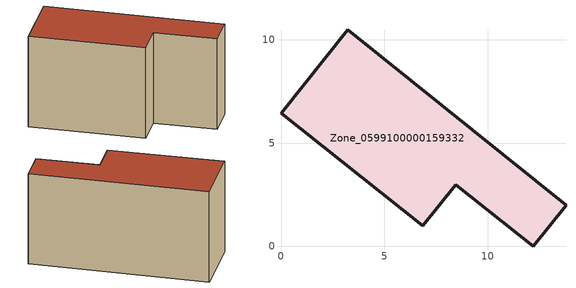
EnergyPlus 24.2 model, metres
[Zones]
Zone_0599100000159332
 floor ground (C_G): 0,6.45 3.22,10.49 13.79,1.99 12.2,0 8.45,2.99 6.87,1 z0.43
 wall outside (C_F): 3.22,10.49 0,6.45 6.87,1 8.45,2.99 12.2,0 13.79,1.99 3.22,10.49 z0.43:7.76
 roof outside (C_R): 13.79,1.99 3.22,10.49 0,6.45 6.87,1 8.45,2.99 12.2,0 z7.76
[BUILDING]
Pand.0599100000159332: North Axis=0; Terrain=City; Loads Convergence Tolerance Value=0.04; Temperature Convergence Tolerance Value=0.4; Solar Distribution=FullExterior; Maximum Number of Warmup Days=25; Minimum Number of Warmup Days=1
[Site:Location]
Rotterdam.The.Hague.AP_ZH_NLD Design_Conditions: Latitude=51.96; Longitude=4.45; Time Zone=1; Elevation=-4.5
[SITE:GROUNDTEMPERATURE:BUILDINGSURFACE]
18, 18, 18, 18, 18, 18, 18, 18, 18, 18, 18, 18
[MATERIAL] Thermal Absorptance=0.9; Solar Absorptance=0.7; Visible Absorptance=0.7
Name | Roughness | Thickness | Conductivity | Density | Specific Heat
G.TI.1975-1991 | MediumSmooth | 0.15 | 0.288461 | 540 | 1210
F.TI.1975-1991 | Rough | 0.3 | 0.230769 | 1920 | 840
R.TI.1975-1991 | MediumRough | 0.2 | 0.153846 | 1500 | 1000
[CONSTRUCTION]
C_G: G.TI.1975-1991
C_F: F.TI.1975-1991
C_R: R.TI.1975-1991
[ZONE]
Zone_0599100000159332: Type=1; Multiplier=1; Ceiling Height=Autocalculate; Volume=Autocalculate; Floor Area=autocalculate; Part of Total Floor Area=Yes
[ZONEINFILTRATION:DESIGNFLOWRATE]
Infil_Zone_0599100000159332: Zone or ZoneList or Space or SpaceList=Zone_0599100000159332; Schedule=AlwaysOn; Design Flow Rate Calculation Method=Flow/Area; Flow Rate per Floor Area=0.003; Constant Term Coefficient=1; Temperature Term Coefficient=0; Velocity Term Coefficient=0; Velocity Squared Term Coefficient=0
[HVACTEMPLATE:ZONE:IDEALLOADSAIRSYSTEM]
Zone_0599100000159332: Maximum Heating Supply Air Temperature=50; Minimum Cooling Supply Air Temperature=13; Maximum Heating Supply Air Humidity Ratio=0.0156; Minimum Cooling Supply Air Humidity Ratio=0.0077; Heating Limit=NoLimit; Cooling Limit=NoLimit; Dehumidification Control Type=ConstantSensibleHeatRatio; Cooling Sensible Heat Ratio=0.7; Dehumidification Setpoint=60; Humidification Control Type=None; Humidification Setpoint=30; Outdoor Air Method=None; Outdoor Air Flow Rate per Person=0.00944; Outdoor Air Flow Rate per Zone Floor Area=0; Outdoor Air Flow Rate per Zone=0; Demand Controlled Ventilation Type=None; Outdoor Air Economizer Type=NoEconomizer; Heat Recovery Type=None; Sensible Heat Recovery Effectiveness=0.7; Latent Heat Recovery Effectiveness=0.65
[ZONECONTROL:THERMOSTAT]
ThermostatControl_Zone_0599100000159332: Zone or ZoneList=Zone_0599100000159332; Control Type Schedule=DualSetpointControlType; Control 1=Thermostat_Zone_0599100000159332; Temperature Difference Between Cutout And Setpoint=0
[THERMOSTATSETPOINT:DUALSETPOINT]
Thermostat_Zone_0599100000159332: Heating Setpoint Temperature Schedule=HeatingSetpoint_Zone_0599100000159332; Cooling Setpoint Temperature Schedule=CoolingSetpoint_Zone_0599100000159332
[SCHEDULE:COMPACT]
HeatingSetpoint_Zone_0599100000159332: Through: 12/31, For: AllDays, Until: 24:00, 21
CoolingSetpoint_Zone_0599100000159332: Through: 12/31, For: AllDays, Until: 24:00, 24
DualSetpointControlType: Through: 12/31, For: AllDays, Until: 24:00, 4
AlwaysOn: Through: 12/31, For: AllDays, Until: 24:00, 1
